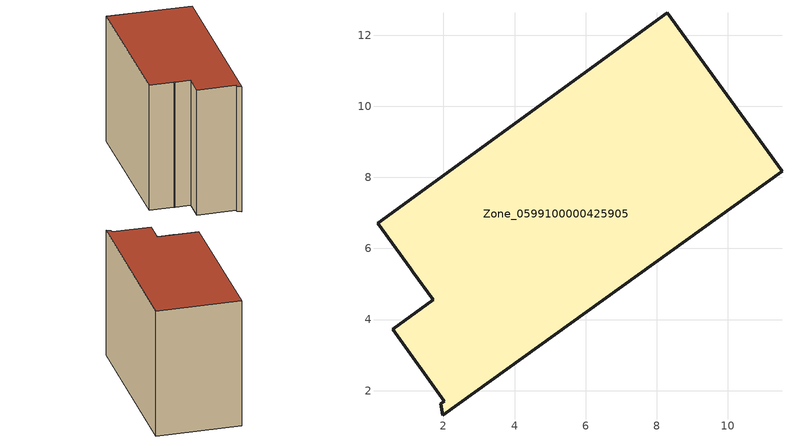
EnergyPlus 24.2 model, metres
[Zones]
Zone_0599100000425905
 floor ground (C_G): 0.57,3.73 1.71,4.56 1.13,5.35 1.08,5.43 0.14,6.71 8.29,12.64 11.53,8.18 1.99,1.3 1.92,1.63 2.03,1.71 z0
 wall outside (C_F): 11.53,8.18 8.29,12.64 0.14,6.71 1.08,5.43 1.13,5.35 1.71,4.56 0.57,3.73 2.03,1.71 1.92,1.63 1.99,1.3 11.53,8.18 z0:8.54
 roof outside (C_R): 1.99,1.3 11.53,8.18 8.29,12.64 0.14,6.71 1.08,5.43 1.13,5.35 1.71,4.56 0.57,3.73 2.03,1.71 1.92,1.63 z8.54
[BUILDING]
Pand.0599100000425905: North Axis=0; Terrain=City; Loads Convergence Tolerance Value=0.04; Temperature Convergence Tolerance Value=0.4; Solar Distribution=FullExterior; Maximum Number of Warmup Days=25; Minimum Number of Warmup Days=1
[Site:Location]
Rotterdam.The.Hague.AP_ZH_NLD Design_Conditions: Latitude=51.96; Longitude=4.45; Time Zone=1; Elevation=-4.5
[SITE:GROUNDTEMPERATURE:BUILDINGSURFACE]
18, 18, 18, 18, 18, 18, 18, 18, 18, 18, 18, 18
[MATERIAL] Thermal Absorptance=0.9; Solar Absorptance=0.7; Visible Absorptance=0.7
Name | Roughness | Thickness | Conductivity | Density | Specific Heat
G.TI.2006-2014 | MediumSmooth | 0.15 | 0.06 | 540 | 1210
F.TI.2006-2014 | Rough | 0.3 | 0.12 | 1920 | 840
R.TI.2006-2014 | MediumRough | 0.2 | 0.08 | 1500 | 1000
[CONSTRUCTION]
C_G: G.TI.2006-2014
C_F: F.TI.2006-2014
C_R: R.TI.2006-2014
[ZONE]
Zone_0599100000425905: Type=1; Multiplier=1; Ceiling Height=Autocalculate; Volume=Autocalculate; Floor Area=autocalculate; Part of Total Floor Area=Yes
[ZONEINFILTRATION:DESIGNFLOWRATE]
Infil_Zone_0599100000425905: Zone or ZoneList or Space or SpaceList=Zone_0599100000425905; Schedule=AlwaysOn; Design Flow Rate Calculation Method=Flow/Area; Flow Rate per Floor Area=0.0015; Constant Term Coefficient=1; Temperature Term Coefficient=0; Velocity Term Coefficient=0; Velocity Squared Term Coefficient=0
[HVACTEMPLATE:ZONE:IDEALLOADSAIRSYSTEM]
Zone_0599100000425905: Maximum Heating Supply Air Temperature=50; Minimum Cooling Supply Air Temperature=13; Maximum Heating Supply Air Humidity Ratio=0.0156; Minimum Cooling Supply Air Humidity Ratio=0.0077; Heating Limit=NoLimit; Cooling Limit=NoLimit; Dehumidification Control Type=ConstantSensibleHeatRatio; Cooling Sensible Heat Ratio=0.7; Dehumidification Setpoint=60; Humidification Control Type=None; Humidification Setpoint=30; Outdoor Air Method=None; Outdoor Air Flow Rate per Person=0.00944; Outdoor Air Flow Rate per Zone Floor Area=0; Outdoor Air Flow Rate per Zone=0; Demand Controlled Ventilation Type=None; Outdoor Air Economizer Type=NoEconomizer; Heat Recovery Type=None; Sensible Heat Recovery Effectiveness=0.7; Latent Heat Recovery Effectiveness=0.65
[ZONECONTROL:THERMOSTAT]
ThermostatControl_Zone_0599100000425905: Zone or ZoneList=Zone_0599100000425905; Control Type Schedule=DualSetpointControlType; Control 1=Thermostat_Zone_0599100000425905; Temperature Difference Between Cutout And Setpoint=0
[THERMOSTATSETPOINT:DUALSETPOINT]
Thermostat_Zone_0599100000425905: Heating Setpoint Temperature Schedule=HeatingSetpoint_Zone_0599100000425905; Cooling Setpoint Temperature Schedule=CoolingSetpoint_Zone_0599100000425905
[SCHEDULE:COMPACT]
HeatingSetpoint_Zone_0599100000425905: Through: 12/31, For: AllDays, Until: 24:00, 21
CoolingSetpoint_Zone_0599100000425905: Through: 12/31, For: AllDays, Until: 24:00, 24
DualSetpointControlType: Through: 12/31, For: AllDays, Until: 24:00, 4
AlwaysOn: Through: 12/31, For: AllDays, Until: 24:00, 1
